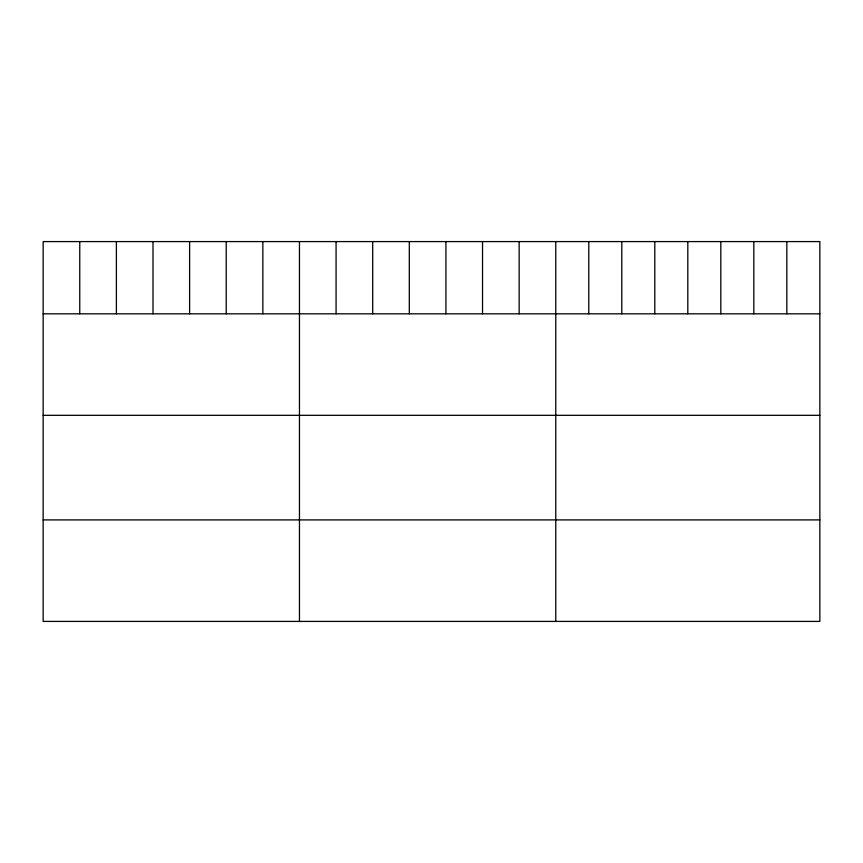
<?xml version="1.0" encoding="UTF-8"?>
<svg xmlns="http://www.w3.org/2000/svg" width="863" height="863" viewBox="0 0 863 863"><rect width="100%" height="100%" fill="white"/><g stroke="black" fill="none" stroke-linecap="round" stroke-linejoin="round"><path stroke-width="1.29" d="M819.85 313.819L819.85 621.414L43.15 621.414L43.15 241.586L819.85 241.586L819.85 313.819L43.15 313.819M43.15 415.319L819.85 415.319M43.15 519.904L819.85 519.904M786.84 241.586L786.84 313.819M753.831 241.586L753.831 313.819M720.821 241.586L720.821 313.819M687.811 241.586L687.811 313.819M654.801 241.586L654.801 313.819M621.792 241.586L621.792 313.819M588.782 241.586L588.782 313.819M555.772 241.586L555.772 621.414M519.159 241.586L519.159 313.819M482.536 241.586L482.536 313.819M445.923 241.586L445.923 313.819M409.31 241.586L409.31 313.819M372.697 241.586L372.697 313.819M336.074 241.586L336.074 313.819M299.461 241.586L299.461 621.414M262.848 241.586L262.848 313.819M226.225 241.586L226.225 313.819M189.612 241.586L189.612 313.819M152.999 241.586L152.999 313.819M116.386 241.586L116.386 313.819M79.763 241.586L79.763 313.819"/></g></svg>
